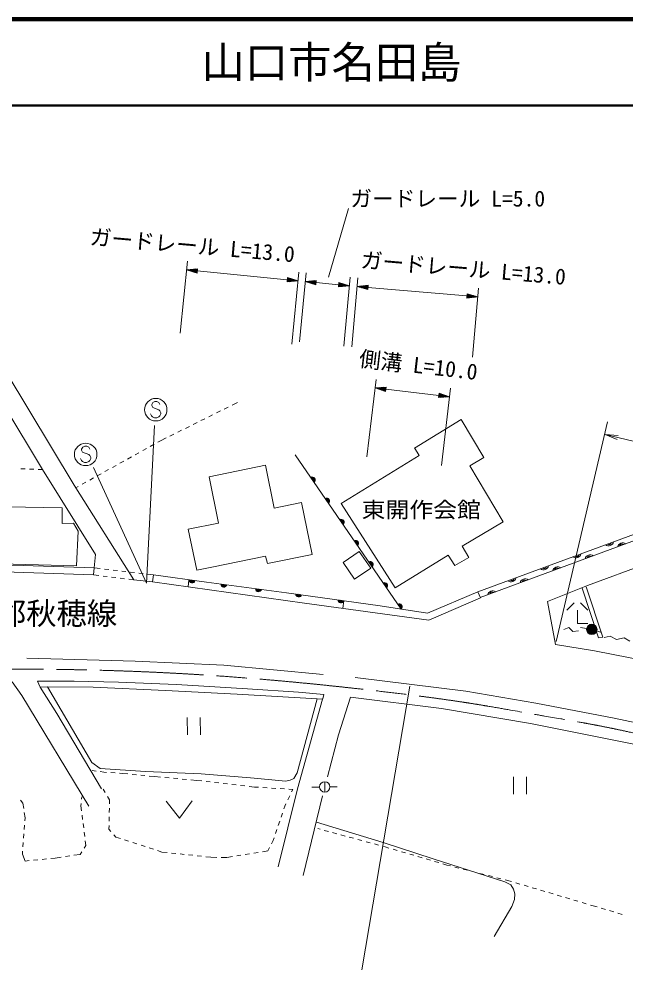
# Model space of a CAD drawing. Units: millimetres, scale not verified. Extents: x 40000 to 680000, y 20000 to 380000.
# Drawn here: x 383962 to 454007, y 270182 to 380000 of the extents above; entities that cross this region are included whole.
import ezdxf
from ezdxf.enums import TextEntityAlignment as Align

# ---------------------------------------------------------------- set-up
doc = ezdxf.new("R2010")
doc.units = ezdxf.units.MM
doc.header["$LTSCALE"] = 1000
doc.linetypes.add('CHAIN', pattern=[18.5, 12, -1.5, 3.5, -1.5])
for name, color, linetype, lineweight in [('M-BGD', 7, 'Continuous', 13), ('M-BMK', 2, 'CHAIN', 13), ('M-STR-HTXT', 7, 'Continuous', 13), ('M-STR-STRC', 7, 'Continuous', 13), ('M-TTL', 2, 'Continuous', 140), ('M-TTL-LINE', 7, 'Continuous', 50)]:
    doc.layers.add(name, color=color, linetype=linetype, lineweight=lineweight)
doc.layers.add('M-BGD-HTXT', color=7, linetype='Continuous')
doc.layers.add('M-TTL-TXT', color=7, linetype='Continuous')
doc.styles.add('ＭＳ ゴシック', font='')
doc.styles.get('ＭＳ ゴシック').set_extended_font_data('MS Gothic')

# ---------------------------------------------------------------- blocks, each defined once
blk = doc.blocks.new('有線柱')
at = {"color": 7, "linetype": 'Continuous', "lineweight": 13}
blk.add_line((0, 0.5), (0, -0.5), dxfattribs=at)
blk.add_circle((0, 0), 0.5, dxfattribs=at)
blk = doc.blocks.new('偏心点・方位点')
at = {"color": 7, "linetype": 'Continuous', "lineweight": 13}
for radius in [1, 0.9, 0.8, 0.7, 0.6, 0.5, 0.4, 0.3, 0.2, 0.1, 0.05]:
    blk.add_circle((0, 0), radius, dxfattribs=at)
blk = doc.blocks.new('田')
at = {"color": 7, "linetype": 'Continuous', "lineweight": 13}
for p, q in [((-0.75, 1), (-0.75, -1)), ((0.75, -1), (0.75, 1))]:
    blk.add_line(p, q, dxfattribs=at)
blk = doc.blocks.new('畑')
at = {"color": 7, "linetype": 'Continuous', "lineweight": 13}
for p, q in [((-1.5, 1), (0, -1)), ((0, -1), (1.5, 1))]:
    blk.add_line(p, q, dxfattribs=at)

msp = doc.modelspace()

# ---------------------------------------------------------------- linework, layer by layer
at = {"layer": 'M-BGD'}
for p, q in [((407646, 334956), (408094, 335179)), ((408541, 335401), (409190, 335724)), ((405855, 334066), (406303, 334289)), ((406750, 334511), (407198, 334734)), ((403168, 332731), (403616, 332953)), ((404064, 333176), (404512, 333399)), ((404959, 333621), (405407, 333844)), ((429592, 330459), (434989, 333743)), ((434989, 333743), (437603, 329364)), ((401377, 331841), (401825, 332063)), ((402273, 332286), (402721, 332508)), ((399109, 330645), (399546, 330888)), ((399983, 331130), (400281, 331296)), ((400281, 331296), (400930, 331618)), ((397360, 329673), (397798, 329916)), ((398235, 330159), (398672, 330402)), ((415839, 329690), (428058, 311862)), ((421120, 324045), (430137, 329600)), ((429603, 330466), (430137, 329600)), ((394738, 328216), (395175, 328459)), ((395612, 328702), (396049, 328945)), ((396486, 329188), (396923, 329431)), ((412407, 328494), (405893, 327136)), ((413422, 323524), (412407, 328494)), ((435971, 328390), (437603, 329364)), ((439821, 321939), (435971, 328390)), ((384655, 328046), (384155, 328066)), ((385654, 328006), (385155, 328026)), ((386687, 327965), (386154, 327986)), ((392990, 327245), (393427, 327488)), ((393864, 327731), (394301, 327974)), ((436922, 313835), (475666, 328146)), ((476420, 327709), (437192, 313202)), ((391241, 326274), (391678, 326517)), ((392116, 326760), (392553, 327002)), ((406986, 321786), (405893, 327136)), ((390507, 325866), (390804, 326031)), ((416568, 324167), (413422, 323524)), ((417803, 318168), (416568, 324167)), ((427352, 314319), (421120, 324045)), ((403476, 321069), (406986, 321786)), ((439821, 321939), (435098, 319120)), ((403476, 321069), (404470, 316347)), ((449580, 314589), (467451, 321181)), ((423235, 318521), (421364, 317235)), ((424555, 316601), (423235, 318521)), ((435867, 317832), (435098, 319120)), ((406207, 316705), (412402, 317970)), ((412402, 317970), (412637, 317113)), ((417803, 318168), (412638, 317113)), ((427352, 314319), (433484, 318097)), ((434266, 316877), (433484, 318097)), ((435867, 317832), (434266, 316877)), ((393323, 316527), (392627, 316607)), ((394317, 316413), (393820, 316470)), ((395310, 316299), (394813, 316356)), ((404470, 316347), (406207, 316705)), ((421364, 317235), (422684, 315315)), ((422684, 315315), (424555, 316601)), ((393159, 315737), (392566, 315810)), ((394151, 315615), (393655, 315676)), ((395144, 315493), (394648, 315554)), ((396136, 315371), (395640, 315432)), ((396304, 316185), (395807, 316242)), ((397225, 315237), (396633, 315310)), ((397297, 316070), (396800, 316127)), ((398291, 315956), (397794, 316013)), ((399483, 315819), (398787, 315899)), ((399376, 315020), (399483, 315819)), ((399483, 315819), (405612, 314967)), ((403465, 314445), (403570, 315221)), ((416912, 312556), (399376, 315020)), ((405612, 314967), (414821, 313719)), ((444965, 312721), (449580, 314589)), ((448934, 314264), (450849, 308548)), ((451338, 308632), (449409, 314445)), ((414821, 313719), (425628, 312239)), ((431100, 311387), (436906, 313870)), ((437203, 313177), (431244, 310591)), ((436906, 313870), (437203, 313177)), ((431244, 310591), (416912, 312556)), ((421337, 311950), (421456, 312814)), ((425628, 312239), (431100, 311387)), ((445881, 307777), (444965, 312721)), ((447198, 311746), (448037, 312587)), ((448757, 312589), (449598, 311750)), ((448398, 311748), (448401, 310188)), ((446854, 309496), (447419, 309735)), ((447419, 309735), (447860, 309287)), ((448401, 310188), (449601, 310190)), ((448759, 309720), (449955, 309524)), ((447860, 309287), (448547, 309366)), ((450151, 309500), (451054, 309207)), ((450849, 308548), (451338, 308632)), ((451477, 308590), (452190, 308730)), ((452190, 308730), (452903, 308339)), ((450385, 307045), (445881, 307777)), ((452903, 308339), (453811, 308520)), ((453811, 308520), (454454, 308171)), ((457380, 305653), (450385, 307045)), ((384849, 306187), (397374, 305858)), ((397374, 305858), (407591, 305363)), ((407591, 305363), (419045, 304292)), ((384277, 301889), (383159, 303463)), ((390328, 303551), (386104, 303526)), ((386104, 303526), (386389, 302858)), ((395455, 303404), (390328, 303551)), ((402144, 303136), (395455, 303404)), ((410348, 302647), (402144, 303136)), ((422753, 303963), (435525, 302397)), ((386389, 302858), (387235, 302865)), ((386396, 302851), (388315, 299818)), ((392377, 294146), (387250, 302862)), ((387250, 302862), (392524, 302837)), ((392524, 302837), (400849, 302471)), ((400849, 302471), (409126, 302032)), ((409126, 302032), (418374, 301513)), ((416224, 302273), (410348, 302647)), ((419139, 302013), (416224, 302273)), ((419009, 301485), (419139, 302013)), ((435525, 302397), (443600, 300996)), ((392014, 289096), (384277, 301889)), ((418379, 301495), (416060, 292949)), ((416106, 291115), (419002, 301463)), ((419002, 301463), (418380, 301492)), ((422198, 301692), (420842, 297334)), ((432708, 300374), (422198, 301692)), ((443600, 300996), (452664, 299266)), ((388315, 299818), (393491, 291110)), ((442999, 298652), (432708, 300374)), ((452664, 299266), (460740, 297535)), ((459589, 295320), (442999, 298652)), ((420842, 297334), (419561, 292500)), ((393329, 293462), (392377, 294146)), ((392846, 293160), (392421, 293223)), ((398554, 293120), (393329, 293462)), ((393766, 293022), (393340, 293085)), ((394060, 293003), (393766, 293022)), ((395058, 292938), (394559, 292970)), ((395851, 292887), (395557, 292906)), ((396507, 292823), (395851, 292887)), ((397503, 292726), (397005, 292775)), ((398498, 292629), (398000, 292678)), ((405000, 292852), (398554, 293120)), ((399652, 292517), (398996, 292581)), ((400297, 292458), (399652, 292517)), ((401293, 292367), (400795, 292412)), ((402289, 292276), (401791, 292321)), ((403285, 292184), (402787, 292230)), ((404428, 292080), (403783, 292139)), ((410664, 292363), (405000, 292852)), ((414766, 291973), (410664, 292363)), ((415254, 292119), (414766, 291973)), ((415669, 292290), (415254, 292119)), ((416060, 292949), (415669, 292290)), ((393665, 291071), (393907, 290663)), ((405043, 292009), (404428, 292080)), ((406036, 291894), (405540, 291951)), ((407030, 291779), (406533, 291836)), ((408023, 291664), (407526, 291722)), ((409016, 291549), (408520, 291607)), ((410010, 291435), (409513, 291492)), ((411121, 291306), (410507, 291377)), ((411594, 291278), (411121, 291306)), ((412593, 291217), (412094, 291247)), ((413591, 291157), (413092, 291187)), ((413868, 282077), (416106, 291115)), ((414589, 291096), (414090, 291126)), ((415561, 291037), (415088, 291066)), ((415416, 290737), (415561, 291037)), ((418664, 291281), (417752, 291297)), ((419868, 291313), (420682, 291329)), ((391183, 289890), (391210, 290163)), ((394163, 290234), (394405, 289826)), ((414982, 289837), (415199, 290287)), ((418975, 290302), (416741, 281110)), ((384123, 289803), (384415, 289456)), ((384415, 289456), (384499, 288846)), ((391109, 289120), (391135, 289392)), ((391178, 288569), (391109, 289120)), ((394386, 288878), (394376, 288378)), ((394405, 289826), (394396, 289377)), ((414517, 288779), (414619, 289086)), ((414619, 289086), (414764, 289386)), ((384567, 288351), (384651, 287741)), ((384651, 287741), (384626, 287401)), ((391302, 287577), (391240, 288073)), ((394366, 287878), (394356, 287378)), ((414201, 287830), (414359, 288305)), ((384590, 286902), (384554, 286404)), ((391426, 286585), (391364, 287081)), ((394347, 286878), (394338, 286429)), ((413884, 286882), (414043, 287356)), ((425973, 284893), (418310, 287237)), ((384518, 285905), (384481, 285406)), ((391550, 285592), (391488, 286089)), ((394338, 286429), (394575, 286162)), ((394907, 285788), (395145, 285521)), ((413568, 285933), (413726, 286407)), ((418442, 286508), (418703, 286437)), ((419185, 286306), (419668, 286175)), ((420150, 286044), (420633, 285913)), ((421115, 285781), (421598, 285650)), ((384445, 284908), (384409, 284409)), ((391483, 284249), (391681, 284546)), ((391681, 284546), (391612, 285096)), ((395145, 285521), (395661, 285354)), ((396137, 285201), (396612, 285047)), ((397088, 284894), (397564, 284740)), ((398040, 284587), (398516, 284433)), ((413105, 284767), (413308, 285151)), ((413308, 285151), (413410, 285458)), ((422080, 285519), (422563, 285388)), ((423045, 285257), (423528, 285126)), ((424010, 284995), (424493, 284864)), ((424975, 284733), (425458, 284602)), ((425941, 284471), (426201, 284400)), ((431759, 283025), (425973, 284893)), ((384373, 283910), (384348, 283570)), ((384348, 283570), (384651, 282763)), ((389314, 283281), (389809, 283355)), ((390303, 283430), (391008, 283537)), ((391008, 283537), (391206, 283833)), ((398992, 284279), (399467, 284126)), ((399943, 283972), (400459, 283806)), ((400459, 283806), (401047, 283743)), ((401544, 283689), (402042, 283636)), ((402539, 283583), (403036, 283530)), ((403533, 283476), (404030, 283423)), ((404527, 283370), (405025, 283317)), ((409081, 283351), (409574, 283432)), ((410067, 283513), (410561, 283594)), ((411054, 283675), (411548, 283756)), ((412041, 283837), (412669, 283940)), ((412669, 283940), (412871, 284325)), ((426201, 284400), (426648, 284268)), ((427128, 284127), (427608, 283986)), ((428087, 283845), (428567, 283704)), ((429047, 283563), (429526, 283422)), ((384651, 282763), (385139, 282810)), ((385637, 282859), (386134, 282907)), ((386632, 282955), (387130, 283004)), ((387627, 283052), (388115, 283099)), ((388115, 283099), (388820, 283206)), ((405522, 283263), (406110, 283200)), ((406110, 283200), (406785, 283188)), ((407285, 283179), (407960, 283167)), ((407960, 283167), (408587, 283270)), ((430006, 283281), (430486, 283140)), ((430965, 282999), (431445, 282858)), ((440011, 280376), (431759, 283025)), ((431925, 282717), (432404, 282576)), ((432884, 282435), (433331, 282303)), ((433331, 282303), (433763, 282194)), ((434248, 282071), (434732, 281948)), ((435217, 281825), (435702, 281702)), ((436186, 281579), (436671, 281457)), ((437156, 281334), (437640, 281211)), ((438125, 281088), (438610, 280965)), ((439094, 280842), (439579, 280719)), ((440719, 280034), (440011, 280376)), ((440064, 280597), (440496, 280487)), ((440496, 280487), (440803, 280396)), ((441282, 280253), (441762, 280110)), ((441037, 279497), (440719, 280034)), ((441183, 278960), (441037, 279497)), ((441134, 278325), (441183, 278960)), ((442241, 279968), (442720, 279825)), ((443199, 279683), (443678, 279540)), ((444158, 279397), (444637, 279255)), ((445116, 279112), (445595, 278969)), ((440841, 277520), (441134, 278325)), ((446075, 278827), (446554, 278684)), ((447033, 278542), (447512, 278399)), ((447992, 278256), (448471, 278114)), ((448950, 277971), (449429, 277829)), ((438815, 274053), (440841, 277520)), ((449908, 277686), (450216, 277594)), ((450216, 277594), (450681, 277457)), ((451161, 277315), (451640, 277174)), ((452120, 277032), (452599, 276890)), ((453079, 276749), (453559, 276607))]:
    msp.add_line(p, q, dxfattribs=at)
for points in [[(377606, 343047), (386687, 327965), (392785, 318167), (392627, 316607), (392566, 315810), (381052, 316204), (371995, 316431), (372001, 317095), (384449, 316890), (392627, 316607)], [(399376, 315020), (397225, 315237), (390312, 326173), (379835, 343565)]]:
    msp.add_lwpolyline(points, dxfattribs=at)
msp.add_lwpolyline([(390600, 316857), (390781, 320856), (390260, 321785), (388950, 321743), (388940, 323564), (378276, 323735), (370599, 335414), (363923, 331349), (373050, 317307)], close=True, dxfattribs=at)
for centre, radius, start, end in [((417781, 326760), 354, 313.22489, 115.63007), ((417781, 326760), 283, 315.44893, 113.40603), ((417781, 326760), 212, 319.19525, 109.6597), ((417781, 326760), 142, 326.90698, 101.94797), ((417781, 326760), 100, 337.22465, 91.63031), ((419453, 324320), 354, 313.22489, 115.63007), ((419453, 324320), 283, 315.44893, 113.40603), ((419453, 324320), 212, 319.19525, 109.6597), ((419453, 324320), 142, 326.90698, 101.94797), ((419453, 324320), 100, 337.22465, 91.63031), ((421126, 321880), 354, 313.22489, 115.63007), ((421126, 321880), 283, 315.44893, 113.40603), ((421126, 321880), 212, 319.19525, 109.6597), ((421126, 321880), 142, 326.90698, 101.94797), ((421126, 321880), 100, 337.22465, 91.63031), ((422798, 319440), 354, 313.22489, 115.63007), ((422798, 319440), 283, 315.44893, 113.40603), ((422798, 319440), 212, 319.19525, 109.6597), ((422798, 319440), 142, 326.90698, 101.94797), ((451979, 319797), 625, 237.14295, 343.40316), ((422798, 319440), 100, 337.22465, 91.63031), ((452044, 319621), 312, 237.14295, 343.40316), ((453638, 318884), 625, 57.16401, 163.42422), ((453573, 319060), 312, 57.16401, 163.42422), ((448226, 318411), 625, 237.14295, 343.40316), ((448291, 318235), 312, 237.14295, 343.40316), ((449886, 317497), 625, 57.16401, 163.42422), ((449821, 317673), 312, 57.16401, 163.42422), ((424471, 317000), 354, 313.22489, 115.63007), ((424471, 317000), 283, 315.44893, 113.40603), ((424471, 317000), 212, 319.19525, 109.6597), ((424471, 317000), 142, 326.90698, 101.94797), ((424471, 317000), 100, 337.22465, 91.63031), ((444474, 317025), 625, 237.14295, 343.40316), ((444539, 316849), 312, 237.14295, 343.40316), ((446135, 316109), 625, 57.16401, 163.42422), ((446070, 316285), 312, 57.16401, 163.42422), ((403924, 315229), 354, 181.32812, 343.7333), ((403924, 315229), 283, 183.55216, 341.50926), ((403924, 315229), 212, 187.29848, 337.76293), ((403924, 315229), 142, 195.01021, 330.0512), ((403924, 315229), 100, 205.32787, 319.73354), ((440722, 315639), 625, 237.14295, 343.40316), ((440787, 315463), 312, 237.14295, 343.40316), ((442383, 314722), 625, 57.16401, 163.42422), ((442318, 314898), 312, 57.16401, 163.42422), ((407600, 314747), 354, 181.31248, 343.71766), ((407600, 314747), 283, 183.53652, 341.49362), ((407600, 314747), 212, 187.28284, 337.74729), ((407600, 314747), 142, 194.99457, 330.03556), ((407600, 314747), 100, 205.31224, 319.7179), ((411607, 314220), 354, 181.31248, 343.71766), ((411607, 314220), 283, 183.53652, 341.49362), ((411607, 314220), 212, 187.28284, 337.74729), ((411607, 314220), 142, 194.99457, 330.03556), ((411607, 314220), 100, 205.31224, 319.7179), ((426143, 314560), 354, 313.22489, 115.63007), ((426143, 314560), 283, 315.44893, 113.40603), ((426143, 314560), 212, 319.19525, 109.6597), ((426143, 314560), 142, 326.90698, 101.94797), ((426143, 314560), 100, 337.22465, 91.63031), ((416237, 313612), 354, 181.31248, 343.71766), ((416237, 313612), 283, 183.53652, 341.49362), ((416237, 313612), 212, 187.28284, 337.74729), ((416237, 313612), 142, 194.99457, 330.03556), ((416237, 313612), 100, 205.31224, 319.7179), ((438631, 313335), 625, 57.16401, 163.42422), ((438566, 313511), 312, 57.16401, 163.42422), ((421118, 312920), 354, 180.10729, 342.51247), ((421118, 312920), 283, 182.33133, 340.28843), ((421118, 312920), 212, 186.07765, 336.5421), ((421118, 312920), 142, 193.78938, 328.83037), ((421118, 312920), 100, 204.10705, 318.51271), ((427816, 312120), 354, 313.22489, 115.63007), ((427816, 312120), 283, 315.44893, 113.40603), ((427816, 312120), 212, 319.19525, 109.6597), ((427816, 312120), 142, 326.90698, 101.94797), ((427816, 312120), 100, 337.22465, 91.63031)]:
    msp.add_arc(centre, radius, start, end, dxfattribs=at)
at = {"layer": 'M-BMK'}
msp.add_open_spline([(460139, 296392), (457147, 297040), (454166, 297743), (451162, 298335), (448670, 298826), (446162, 299235), (443659, 299670), (440753, 300175), (437852, 300716), (434935, 301151), (431364, 301684), (427779, 302124), (424192, 302535), (420124, 303000), (416049, 303411), (411968, 303755), (408536, 304044), (405100, 304283), (401661, 304463), (398039, 304653), (394414, 304779), (390788, 304854), (387301, 304926), (383813, 304932), (380326, 304911), (376663, 304888), (373000, 304842), (369339, 304716), (367287, 304645), (365238, 304506), (363187, 304401)], degree=3, knots=[0, 0, 0, 0, 1, 1, 1, 2, 2, 2, 3, 3, 3, 4, 4, 4, 5, 5, 5, 6, 6, 6, 7, 7, 7, 8, 8, 8, 9, 9, 9, 10, 10, 10, 10], dxfattribs=at)
at = {"layer": 'M-STR-HTXT'}
for p, q in [((419695, 350176), (421993, 358102)), ((402572, 343733), (403389, 352026)), ((403291, 351031), (404559, 351157)), ((403291, 351031), (404510, 350659)), ((403291, 351031), (404535, 350908)), ((404530, 350858), (403535, 350956)), ((404540, 350958), (403544, 351056)), ((403778, 350882), (404525, 350809)), ((403798, 351081), (404544, 351008)), ((404520, 350759), (404022, 350808)), ((404549, 351057), (404052, 351106)), ((404266, 350734), (404515, 350709)), ((404305, 351132), (404554, 351107)), ((404510, 350659), (404559, 351157)), ((414916, 349885), (404535, 350908)), ((415441, 342466), (416258, 350758)), ((416344, 342711), (417092, 350676)), ((414940, 350134), (414891, 349637)), ((416160, 349763), (414891, 349637)), ((415145, 349662), (414896, 349686)), ((414901, 349736), (415399, 349687)), ((415653, 349712), (414906, 349786)), ((414911, 349836), (415906, 349738)), ((416160, 349763), (414916, 349885)), ((414921, 349935), (415916, 349837)), ((415672, 349911), (414926, 349985)), ((414931, 350035), (415428, 349986)), ((415184, 350060), (414936, 350085)), ((416160, 349763), (414940, 350134)), ((416998, 349680), (418266, 349812)), ((416998, 349680), (418219, 349315)), ((416998, 349680), (418243, 349564)), ((418238, 349514), (417242, 349607)), ((418247, 349613), (417252, 349707)), ((417487, 349534), (418233, 349464)), ((417505, 349733), (418252, 349663)), ((418229, 349414), (417731, 349461)), ((418257, 349713), (417759, 349760)), ((417975, 349388), (418224, 349364)), ((418013, 349786), (418261, 349763)), ((418219, 349315), (418266, 349812)), ((420844, 349319), (418243, 349564)), ((420868, 349568), (420821, 349070)), ((420840, 349270), (421835, 349176)), ((422089, 349203), (420844, 349319)), ((420849, 349369), (421845, 349276)), ((421600, 349349), (420854, 349419)), ((420858, 349469), (421356, 349422)), ((421112, 349495), (420863, 349518)), ((422089, 349203), (420868, 349568)), ((421435, 342233), (422182, 350198)), ((422381, 342145), (423072, 350115)), ((422985, 349118), (424252, 349260)), ((423999, 349231), (424248, 349210)), ((424209, 348761), (424252, 349260)), ((422089, 349203), (420821, 349070)), ((421075, 349097), (420826, 349120)), ((420830, 349170), (421328, 349123)), ((421582, 349150), (420835, 349220)), ((422985, 349118), (424209, 348761)), ((422985, 349118), (424231, 349010)), ((424226, 348961), (423230, 349047)), ((424235, 349060), (423239, 349147)), ((423475, 348976), (424222, 348911)), ((423492, 349175), (424239, 349110)), ((424218, 348861), (423720, 348904)), ((424244, 349160), (423745, 349203)), ((423964, 348833), (424213, 348811)), ((435650, 348021), (424231, 349010)), ((435672, 348270), (435629, 347772)), ((435663, 348170), (436162, 348127)), ((435917, 348198), (435668, 348220)), ((436896, 347913), (435672, 348270)), ((436291, 340939), (436982, 348909)), ((436896, 347913), (435629, 347772)), ((435882, 347800), (435633, 347821)), ((435637, 347871), (436136, 347828)), ((436389, 347856), (435642, 347921)), ((435646, 347971), (436642, 347885)), ((436896, 347913), (435650, 348021)), ((435655, 348071), (436651, 347984)), ((436406, 348056), (435659, 348120)), ((424113, 329450), (425165, 338388)), ((425048, 337395), (426319, 337497)), ((425048, 337395), (426260, 337000)), ((425048, 337395), (426290, 337248)), ((426284, 337199), (425291, 337316)), ((426296, 337298), (425302, 337415)), ((425533, 337237), (426278, 337149)), ((425557, 337435), (426301, 337348)), ((426272, 337100), (425776, 337158)), ((426307, 337397), (425811, 337456)), ((426065, 337476), (426313, 337447)), ((426260, 337000), (426319, 337497)), ((432409, 336528), (426290, 337248)), ((432715, 328437), (433767, 337375)), ((426018, 337079), (426266, 337050)), ((432438, 336776), (432380, 336280)), ((433650, 336382), (432380, 336280)), ((432634, 336300), (432385, 336329)), ((432391, 336379), (432888, 336321)), ((433142, 336341), (432397, 336429)), ((432403, 336478), (433396, 336361)), ((433650, 336382), (432409, 336528)), ((432415, 336578), (433408, 336461)), ((433165, 336540), (432420, 336627)), ((432426, 336677), (432923, 336619)), ((432680, 336697), (432432, 336727)), ((433650, 336382), (432438, 336776)), ((445948, 308101), (451890, 333478)), ((451594, 332007), (453112, 331916)), ((451594, 332007), (453001, 331429)), ((451613, 332002), (478800, 325531))]:
    msp.add_line(p, q, dxfattribs=at)
at = {"layer": 'M-STR-STRC'}
for p, q in [((399271, 335483), (399269, 335365)), ((399269, 335365), (399385, 335127)), ((399391, 335718), (399271, 335483)), ((399385, 335127), (400092, 334884)), ((399628, 335834), (399391, 335718)), ((399865, 335832), (399628, 335834)), ((400100, 335711), (399865, 335832)), ((400216, 335474), (400100, 335711)), ((399258, 334183), (399142, 334420)), ((399376, 334064), (399258, 334183)), ((399611, 333943), (399376, 334064)), ((399847, 333941), (399611, 333943)), ((400085, 334057), (399847, 333941)), ((400204, 334174), (400085, 334057)), ((400092, 334884), (400209, 334765)), ((400324, 334409), (400204, 334174)), ((400209, 334765), (400325, 334527)), ((400325, 334527), (400324, 334409)), ((399604, 333059), (398664, 314858)), ((391306, 330555), (391185, 330319)), ((391543, 330671), (391306, 330555)), ((391780, 330668), (391543, 330671)), ((392015, 330548), (391780, 330668)), ((391185, 330319), (391184, 330201)), ((391184, 330201), (391300, 329964)), ((391300, 329964), (392007, 329721)), ((392007, 329721), (392124, 329601)), ((392131, 330310), (392015, 330548)), ((392124, 329601), (392240, 329364)), ((391173, 329019), (391057, 329257)), ((391290, 328900), (391173, 329019)), ((391526, 328780), (391290, 328900)), ((391762, 328777), (391526, 328780)), ((391999, 328893), (391762, 328777)), ((392119, 329011), (391999, 328893)), ((392239, 329246), (392119, 329011)), ((392240, 329364), (392239, 329246)), ((398664, 314858), (392545, 328227)), ((423541, 270182), (429059, 302959))]:
    msp.add_line(p, q, dxfattribs=at)
for centre in [(399738, 334887), (391653, 329724)]:
    msp.add_circle(centre, 1300, dxfattribs=at)
at = {"layer": 'M-TTL'}
msp.add_line((680000, 380000), (40000, 380000), dxfattribs=at)
at = {"layer": 'M-TTL-LINE'}
msp.add_line((40000, 370000), (680000, 370000), dxfattribs=at)

# ---------------------------------------------------------------- block references
at = {"layer": 'M-BGD', "rotation": 0.65231}
for name, p, xscale, yscale in [('偏心点・方位点', (450069, 309516), 600, 600), ('田', (404135, 298342), 1000, 1000), ('田', (441772, 291482), 1000, 1000), ('有線柱', (419248, 291322), 1200, 1200), ('畑', (402467, 288701), 1000, 1000)]:
    msp.add_blockref(name, p, dxfattribs=dict(at, xscale=xscale, yscale=yscale))

# ---------------------------------------------------------------- texts
at = {"layer": 'M-BGD', "style": 'ＭＳ ゴシック', "width": 1.1}
msp.add_text('東開作会館', height=1833, dxfattribs=at).set_placement((430380, 321863), align=Align.BOTTOM_CENTER)
at = {"layer": 'M-BGD-HTXT', "style": 'ＭＳ ゴシック'}
msp.add_text('主要地方道山口小郡秋穂線', height=2566, dxfattribs=at).set_placement((353284, 309298), align=Align.BOTTOM_LEFT)
at = {"layer": 'M-STR-HTXT', "style": 'ＭＳ ゴシック'}
msp.add_text('ガードレール L=5.0', height=1833, dxfattribs=at).set_placement((433440, 357795), align=Align.BOTTOM_CENTER)
for s, rotation, p in [('ガードレール L=13.0', 355, (403835, 352392)), ('ガードレール L=13.0', 355.167, (435119, 349752)), ('側溝 L=10.0', 353.333, (429880, 338560))]:
    msp.add_text(s, height=1833, rotation=rotation, dxfattribs=at).set_placement(p, align=Align.BOTTOM_CENTER)
at = {"layer": 'M-TTL-TXT', "style": 'ＭＳ ゴシック'}
msp.add_text('山口市名田島', height=3666, dxfattribs=at).set_placement((405024, 375000), align=Align.MIDDLE_LEFT)

doc.saveas('drawing.dxf')
